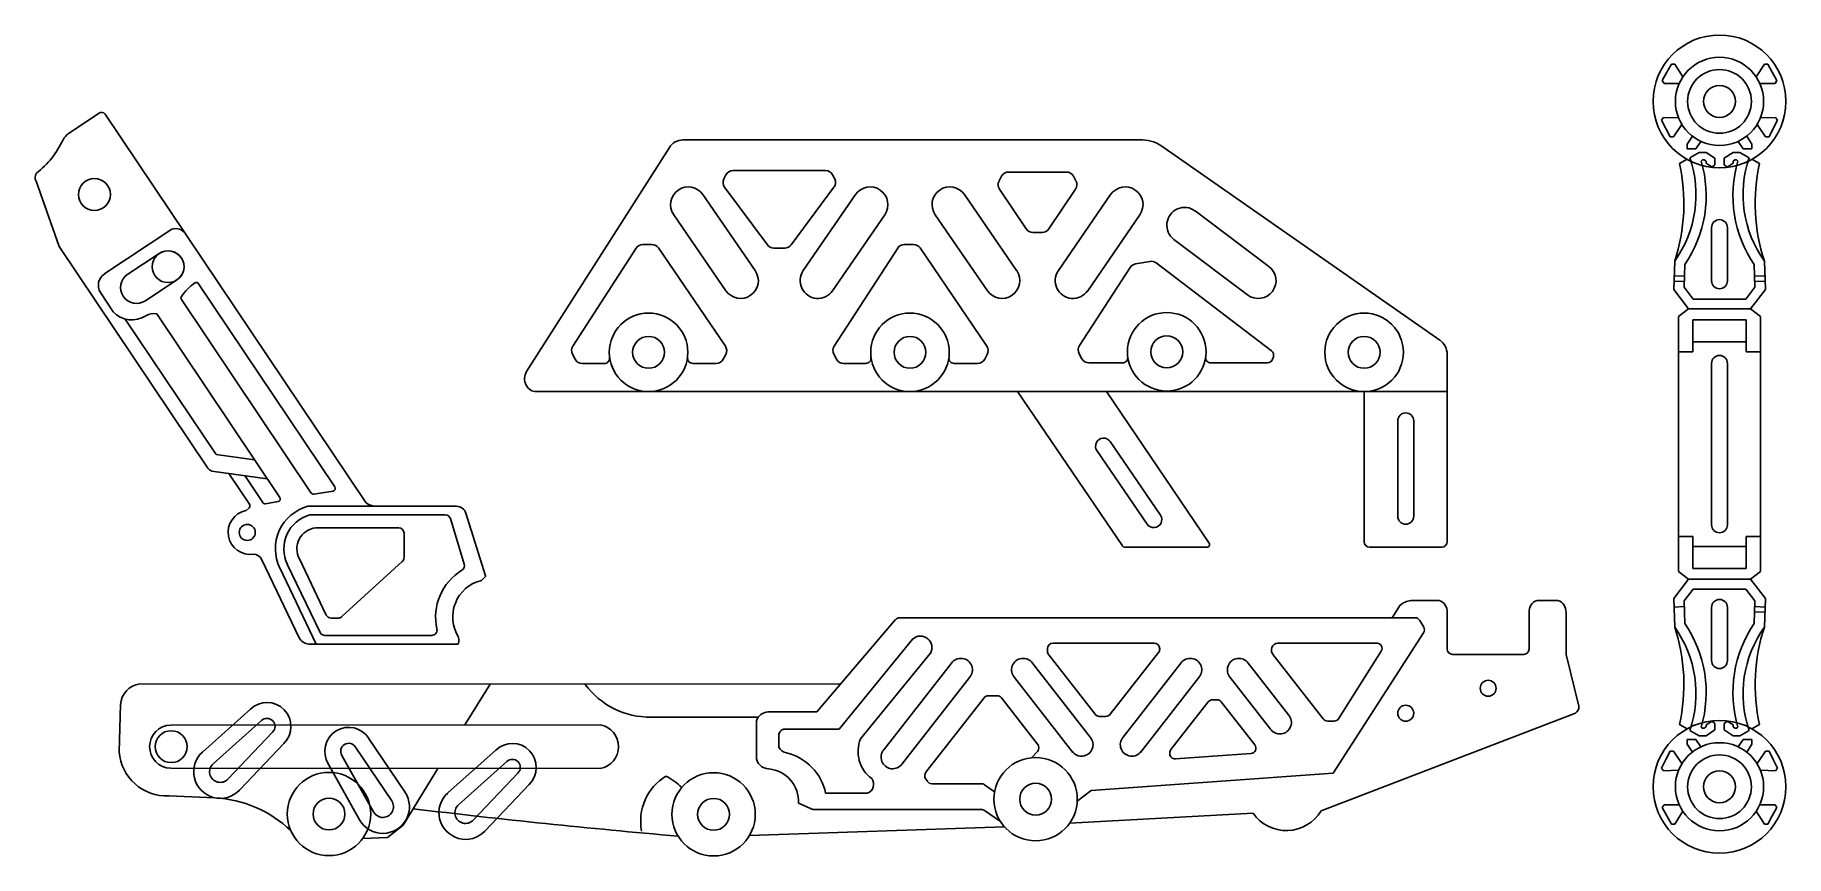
# Model space of a CAD drawing. Header units: inches. Extents: x -44 to 286, y -23 to 132.
import ezdxf

# ---------------------------------------------------------------- set-up
doc = ezdxf.new("R2010")
doc.units = ezdxf.units.IN
doc.header["$MEASUREMENT"] = 0
doc.layers.add('Secondary', color=40, linetype='Continuous')

msp = doc.modelspace()

# ---------------------------------------------------------------- linework, layer by layer
for p, q in [((211.6, 22.06), (213.06, 24.39)), ((215.12, 25.31), (220.43, 25.31)), ((221.95, 23.08), (221.95, 16.17)), ((237.34, 16.17), (237.34, 23.23)), ((238.87, 25.31), (242.77, 25.31)), ((244.3, 15.17), (244.3, 23.08)), ((118.18, 21.71), (103.35, 4.36)), ((118.94, 22.06), (215.92, 22.06)), ((217.54, 20.28), (216.78, 21.57)), ((107.55, 1.12), (121.4, 18.07)), ((166.81, 17.29), (147.82, 17.29)), ((208.84, 17.29), (190.05, 17.29)), ((200.52, -7.22), (217.51, 19.23)), ((111.59, -0.72), (124.72, 15.36)), ((115.99, -2.78), (128.7, 13.51)), ((154.8, -0.41), (143.95, 13.51)), ((146.76, 16.23), (146.76, 15.74)), ((146.99, 15.09), (155.72, 3.9)), ((158.57, 3.9), (167.65, 15.52)), ((160.99, -0.41), (171.84, 13.51)), ((167.87, 16.18), (167.87, 16.23)), ((192.11, 3.77), (184.53, 13.51)), ((189.22, 15.09), (198.63, 3.02)), ((201.52, 3.02), (209.53, 15.81)), ((236.34, 15.17), (222.95, 15.17)), ((244.3, 15.17), (246.69, 5.44)), ((119.4, -5.45), (132.08, 10.81)), ((151.55, -3.28), (140.56, 10.81)), ((164.24, -3.28), (175.23, 10.81)), ((188.7, 1.11), (181.15, 10.81)), ((107.8, 9.56), (-23.97, 9.62)), ((37.15, 1.88), (41.91, 9.59)), ((123.88, -7.03), (134.82, 6.99)), ((135.66, 7.4), (137.27, 7.4)), ((144.91, -1.73), (138.11, 6.99)), ((177.8, 6.62), (178.62, 6.62)), ((-27.85, -3.16), (-27.59, 5.71)), ((-3.09, 4.93), (-12.19, -3.21)), ((72.17, 3.38), (92.37, 3.38)), ((103.35, 4.36), (94.2, 4.36)), ((156.55, 3.49), (157.74, 3.49)), ((169.98, -2.74), (176.97, 6.21)), ((185.76, -1.88), (179.4, 6.27)), ((246.06, 4.11), (198.26, -14.29)), ((62.64, 1.89), (-18.15, 1.85)), ((-1.09, 2.7), (-10.18, -5.44)), ((1, 0.55), (-7.4, -8.31)), ((92, 2.68), (92, -4.04)), ((97.6, 1.12), (107.55, 1.12)), ((199.47, 2.61), (200.68, 2.61)), ((3.18, -1.52), (-5.22, -10.38)), ((16.58, -2.27), (23.4, -12.41)), ((19.07, -0.6), (25.89, -10.73)), ((43.05, -2.78), (33.95, -10.92)), ((96.21, -2.28), (96.21, -0.06)), ((144.86, -3.1), (143.78, -4.28)), ((62.64, -6.31), (-18.15, -6.25)), ((11.41, -5.31), (17.37, -15.96)), ((14.03, -3.85), (19.99, -14.5)), ((25.53, -16.95), (32.11, -6.29)), ((45.05, -5.01), (35.95, -13.16)), ((169.76, -3.51), (169.76, -3.39)), ((185.04, -3.5), (170.83, -4.51)), ((47.14, -7.17), (38.74, -16.02)), ((49.32, -9.23), (40.91, -18.09)), ((123.85, -8.3), (124.16, -8.72)), ((125.02, -9.17), (134.29, -9.17)), ((136.81, -10.69), (134.9, -9.36)), ((200.52, -7.22), (154.98, -10.46)), ((-9.87, -11.85), (-18.53, -11.46)), ((99.94, -12.86), (102.63, -14.02)), ((105.03, -10.96), (112.87, -10.96)), ((154.98, -10.46), (152.36, -12.48)), ((102.63, -14.02), (134.31, -14.02)), ((137.89, -16.27), (134.92, -14.21)), ((150.95, -16.59), (185.42, -14.72)), ((22.6, -19.28), (17.97, -19.46)), ((25.53, -16.95), (22.6, -19.28)), ((138.65, -17.29), (90.72, -18.9))]:
    msp.add_line(p, q)
for centre, radius in [((-18.66, 88.16), 3), ((229.65, 8.79), 1.5), ((214.14, 4.09), 1.5), ((-18.08, -2.2), 3), ((144.53, -12.09), 7.84), ((11.61, -14.88), 7.84), ((83.95, -14.94), 7.84), ((144.53, -12.09), 3), ((11.61, -14.88), 3), ((83.95, -14.94), 3)]:
    msp.add_circle(centre, radius)
for centre, radius, start, end in [((215.44, 21.82), 3.5, 95.1721, 132.8892), ((219.78, 23.23), 2.18, 355.9579, 72.7323), ((239.51, 23.23), 2.18, 107.2677, 184.0421), ((242.12, 23.23), 2.18, 355.9579, 72.7323), ((118.94, 21.06), 1, 90, 139.4929), ((215.92, 21.06), 1, 30.3163, 90), ((216.67, 19.77), 1, 327.2794, 30.3163), ((122.85, 16.45), 2.17, 329.7443, 131.7583), ((147.82, 16.23), 1.06, 90, 180), ((166.81, 16.23), 1.06, 0, 90), ((190.18, 15.98), 1.31, 95.3831, 223.0372), ((208.74, 16.34), 0.954, 326.3255, 83.7911), ((130.47, 12.26), 2.17, 317.9586, 144.8927), ((142.17, 12.26), 2.17, 35.1073, 222.0414), ((147.82, 15.74), 1.06, 180, 217.9533), ((166.81, 16.18), 1.06, 322.0467, 0), ((173.62, 12.26), 2.17, 317.9586, 144.8927), ((182.76, 12.26), 2.17, 35.1073, 222.0414), ((222.95, 16.17), 1, 180, 270), ((236.34, 16.17), 1, 270, 0.0385), ((-23.37, 5.41), 4.26, 98.1514, 175.9431), ((71.91, 18.33), 14.96, 216.0139, 270.995), ((135.66, 6.34), 1.06, 90, 142.0363), ((137.27, 6.34), 1.06, 37.9637, 90), ((177.8, 5.56), 1.06, 90, 142.0467), ((178.62, 5.56), 1.06, 42.0129, 90), ((-0.04, 1.62), 4.5, 314.1722, 134.1722), ((94.36, 1.86), 2.5, 93.7629, 160.9289), ((156.55, 4.55), 1.06, 217.9533, 270), ((157.74, 4.55), 1.06, 270, 322.0467), ((190.47, 2.36), 2.17, 215.2518, 40.7982), ((245.27, 5.3), 1.43, 303.5632, 5.8518), ((-18.08, -2.2), 4.05, 91.0385, 268.9615), ((-0.04, 1.62), 1.5, 314.1722, 134.1722), ((15.31, -3.06), 4.5, 31.569, 211.569), ((61.91, -2.21), 4.16, 280.0959, 79.9041), ((97.45, -0.1), 1.23, 82.8036, 178.1913), ((199.47, 3.67), 1.06, 217.9533, 270), ((200.68, 3.67), 1.06, 270, 322.0467), ((-18.93, -2.52), 8.95, 184.0935, 272.5795), ((-8.85, -6.93), 5, 131.833, 316.5114), ((15.31, -3.06), 1.5, 31.569, 211.569), ((46.1, -6.09), 4.5, 314.1722, 134.1722), ((97.95, -1.48), 1.91, 204.7458, 261.7631), ((117.49, -3.1), 6.36, 158.0117, 233.3653), ((117.63, -4.19), 2.17, 139.2018, 324.7482), ((144.08, -2.38), 1.06, 317.7464, 37.9637), ((153.16, -1.82), 2.17, 215.2518, 40.7982), ((162.63, -1.82), 2.17, 139.2018, 324.7482), ((170.82, -3.39), 1.06, 142.0467, 180), ((184.97, -2.5), 1, 274.0652, 37.9222), ((-8.85, -6.93), 2, 131.833, 316.5114), ((46.1, -6.09), 1.5, 314.1722, 134.1722), ((94.34, -4.04), 2.34, 179.9234, 270.7587), ((93.73, -12.57), 6.22, 357.3256, 84.0812), ((95.34, -12.99), 9.9, 11.8532, 76.391), ((170.76, -3.51), 1, 180, 274.0652), ((80.19, -16.24), 9.96, 121.411, 190.9038), ((69.84, -18.03), 11.51, 45.1461, 63.3839), ((112.28, -9.29), 1.78, 289.406, 37.5553), ((124.72, -7.68), 1.06, 142.0363, 215.4855), ((125.02, -8.11), 1.06, 215.4855, 270), ((134.29, -10.23), 1.06, 55.1907, 90), ((-10.85, -33.76), 21.93, 45.8993, 87.4448), ((21.74, -13.52), 5, 209.2298, 33.9082), ((21.74, -13.52), 2, 209.2298, 33.9082), ((37.29, -14.65), 5, 131.833, 316.5114), ((37.29, -14.65), 2, 131.833, 316.5114), ((204.53, 1453.9), 1478.43, 263.11975, 265.06195), ((134.31, -15.08), 1.06, 55.1907, 90), ((191.7, -10.34), 7.65, 214.8723, 328.9493)]:
    msp.add_arc(centre, radius, start, end)
at = {"layer": 'Secondary'}
for p, q in [((263.24, 124.76), (264.11, 126.32)), ((264.11, 126.32), (264.74, 126.3)), ((264.74, 126.3), (266.26, 123.88)), ((281.61, 126.3), (280.08, 123.88)), ((282.24, 126.32), (281.61, 126.3)), ((283.1, 124.76), (282.24, 126.32)), ((263.24, 124.76), (262.38, 123.2)), ((262.38, 123.2), (262.74, 122.67)), ((262.74, 122.67), (265.6, 122.68)), ((283.61, 122.67), (280.75, 122.68)), ((283.1, 124.76), (283.96, 123.2)), ((283.96, 123.2), (283.61, 122.67)), ((-37.39, 113.22), (-31.62, 117.09)), ((18.41, 43.93), (-30.51, 116.9)), ((262.25, 115.76), (262.63, 116.27)), ((263.06, 114.17), (262.25, 115.76)), ((262.29, 115.68), (262.29, 115.68)), ((262.63, 116.27), (265.48, 116.17)), ((283.72, 116.27), (280.86, 116.17)), ((283.29, 114.17), (284.09, 115.76)), ((284.09, 115.76), (283.72, 116.27)), ((284.06, 115.68), (284.06, 115.68)), ((78.18, 112.02), (164.2, 112.02)), ((263.06, 114.17), (263.86, 112.58)), ((263.82, 112.65), (263.82, 112.65)), ((263.86, 112.58), (264.49, 112.58)), ((264.49, 112.58), (266.1, 114.94)), ((267.08, 111.26), (268.06, 112.75)), ((267.08, 111.26), (268.06, 112.75)), ((279.27, 111.26), (278.29, 112.75)), ((279.27, 111.26), (278.29, 112.75)), ((281.85, 112.58), (280.24, 114.94)), ((282.49, 112.58), (281.85, 112.58)), ((283.29, 114.17), (282.49, 112.58)), ((282.52, 112.65), (282.52, 112.65)), ((48.79, 68.43), (75.65, 110.63)), ((168.08, 110.98), (220.59, 74.36)), ((267.08, 111.26), (267.08, 110.38)), ((267.08, 110.38), (267.08, 110.38)), ((267.08, 110.38), (268.74, 110.38)), ((269.35, 109.67), (267.61, 108.68)), ((268.74, 110.38), (269.66, 111.76)), ((269.35, 109.67), (270.63, 109.67)), ((272.32, 108.58), (270.63, 109.67)), ((274.03, 108.58), (275.71, 109.67)), ((276.99, 109.67), (275.71, 109.67)), ((277.61, 110.38), (276.69, 111.76)), ((276.99, 109.67), (278.74, 108.68)), ((279.27, 110.38), (277.61, 110.38)), ((279.27, 111.26), (279.27, 110.38)), ((279.27, 110.38), (279.27, 110.38)), ((85.88, 104.68), (86.26, 105.43)), ((87.6, 106.26), (96.96, 106.26)), ((105.01, 106.26), (95.64, 106.26)), ((106.73, 104.68), (106.35, 105.43)), ((139.45, 105.99), (150.32, 105.99)), ((267.07, 108.38), (265.64, 107.56)), ((269.73, 108.04), (269.96, 108.26)), ((269.96, 108.26), (270.26, 108.26)), ((270.63, 108.02), (270.26, 108.26)), ((270.63, 108.02), (270.63, 107.66)), ((271.76, 106.92), (270.63, 107.66)), ((272.32, 107.35), (271.76, 106.92)), ((272.32, 108.58), (272.32, 107.35)), ((274.03, 108.58), (274.03, 107.35)), ((274.03, 107.35), (274.58, 106.92)), ((274.58, 106.92), (275.72, 107.66)), ((275.72, 108.02), (276.08, 108.26)), ((275.72, 108.02), (275.72, 107.66)), ((276.38, 108.26), (276.08, 108.26)), ((276.61, 108.04), (276.38, 108.26)), ((279.28, 108.38), (280.7, 107.56)), ((-39.15, 91.95), (-43.48, 104.24)), ((86.01, 103.11), (94.07, 92.25)), ((106.6, 103.11), (98.54, 92.25)), ((137.65, 104.3), (138.12, 105.2)), ((142.76, 95.28), (137.73, 102.76)), ((147.01, 95.28), (152.04, 102.76)), ((151.64, 105.2), (152.12, 104.3)), ((81.96, 101.73), (91.78, 87.42)), ((110.65, 101.73), (100.83, 87.42)), ((131.13, 101.73), (140.96, 87.42)), ((158.64, 101.73), (148.81, 87.42)), ((86.28, 83.64), (76.45, 97.95)), ((106.33, 83.64), (116.16, 97.95)), ((135.45, 83.64), (125.62, 97.95)), ((154.32, 83.64), (164.15, 97.95)), ((174.56, 98.65), (188.42, 88.2)), ((271.67, 85.51), (271.67, 95.52)), ((274.67, 85.51), (274.67, 95.52)), ((-17.94, 95.22), (-30.58, 86.85)), ((72.36, 92.35), (70.65, 92.34)), ((119.83, 92.34), (121.53, 92.35)), ((144.01, 94.61), (145.76, 94.61)), ((184.4, 82.87), (170.54, 93.31)), ((-11.19, 50.23), (-39.15, 91.95)), ((-20.32, 90.67), (-26.25, 86.74)), ((57.46, 73.21), (69.41, 91.65)), ((86.17, 73.18), (73.61, 91.7)), ((95.27, 91.65), (97.34, 91.65)), ((106.64, 73.21), (118.58, 91.65)), ((135.34, 73.19), (122.79, 91.7)), ((163.33, 88.69), (166.05, 89.16)), ((264.74, 89.23), (264.55, 83.86)), ((281.61, 89.23), (281.8, 83.86)), ((-17.01, 85.66), (-22.93, 81.74)), ((152.79, 73.3), (162.33, 88.03)), ((167.22, 88.88), (188.91, 72.3)), ((264.64, 86.44), (266.6, 86.37)), ((266.66, 88.56), (266.55, 84.3)), ((279.68, 88.56), (279.8, 84.3)), ((281.71, 86.44), (279.74, 86.37)), ((-31.37, 83.28), (-29, 79.69)), ((12.7, 46.7), (-12.95, 84.96)), ((264.55, 83.86), (267.33, 80.2)), ((264.6, 85.44), (266.58, 85.37)), ((266.55, 84.3), (268.24, 82.08)), ((279.8, 84.3), (278.11, 82.08)), ((281.8, 83.86), (279.01, 80.2)), ((281.74, 85.44), (279.77, 85.37)), ((2.37, 44.71), (-20.8, 79.26)), ((8.28, 45.54), (-16.15, 81.98)), ((267.33, 80.2), (265.48, 78.77)), ((267.33, 80.2), (273.17, 80.2)), ((268.24, 82.08), (273.17, 82.08)), ((278.11, 82.08), (273.17, 82.08)), ((279.02, 80.2), (273.17, 80.2)), ((279.02, 80.2), (280.87, 78.77)), ((-9.61, 52.8), (-26.71, 78.31)), ((265.48, 78.77), (265.48, 52.27)), ((268.18, 72.16), (268.18, 78.18)), ((273.17, 78.18), (268.18, 78.18)), ((273.17, 78.18), (278.16, 78.18)), ((278.16, 72.16), (278.16, 78.18)), ((280.87, 78.77), (280.87, 52.27)), ((268.18, 74.03), (273.17, 74.03)), ((278.16, 74.03), (273.17, 74.03)), ((57.92, 70.73), (57.4, 71.68)), ((59.24, 69.94), (63.4, 69.94)), ((84.45, 69.95), (80.04, 69.95)), ((85.78, 70.75), (86.25, 71.64)), ((107.09, 70.73), (106.58, 71.68)), ((108.41, 69.94), (112.57, 69.95)), ((129.21, 69.95), (133.62, 69.96)), ((134.95, 70.75), (135.42, 71.64)), ((153.24, 70.82), (152.73, 71.77)), ((154.56, 70.04), (160.86, 70.04)), ((177.51, 70.05), (188.15, 70.05)), ((189.09, 70.73), (189.25, 71.19)), ((221.95, 71.7), (221.95, 36.36)), ((265.48, 72.16), (265.48, 72.16)), ((265.48, 72.16), (268.18, 72.16)), ((271.67, 69.95), (271.67, 39.58)), ((274.67, 69.95), (274.67, 39.58)), ((280.87, 72.16), (278.16, 72.16)), ((280.87, 72.16), (280.87, 72.16)), ((48.82, 65.69), (48.71, 65.88)), ((71.72, 64.65), (50.57, 64.65)), ((71.72, 64.65), (120.89, 64.65)), ((120.89, 64.65), (168.88, 64.65)), ((160.84, 35.58), (141.13, 64.65)), ((177.16, 36.14), (157.83, 64.65)), ((168.88, 64.65), (221.95, 64.65)), ((206.32, 64.65), (206.32, 36.36)), ((212.64, 59.14), (212.64, 41.17)), ((215.64, 59.14), (215.64, 41.17)), ((-2.39, 51.81), (-9.61, 52.8)), ((165.51, 39.7), (156.06, 53.55)), ((168, 41.38), (158.54, 55.24)), ((-0.01, 48.25), (-10.41, 49.68)), ((265.48, 30.77), (265.48, 52.27)), ((280.87, 30.77), (280.87, 52.27)), ((-3.33, 43.43), (-7.23, 49.24)), ((-0.85, 43.76), (-4.25, 48.83)), ((2.03, 43.94), (-0.35, 43.54)), ((20.56, 43.05), (7.65, 43.05)), ((8.77, 45.33), (12.37, 45.93)), ((35.62, 43.05), (20.56, 43.05)), ((-4.01, 42.23), (-3.41, 42.79)), ((29.72, 41.45), (8.01, 41.45)), ((29.72, 41.45), (33.49, 41.45)), ((34.45, 40.74), (37.05, 32.15)), ((37.32, 41.77), (41.06, 29.97)), ((24.72, 38.99), (9.11, 38.99)), ((25.72, 33.39), (25.72, 37.99)), ((265.48, 37.38), (265.48, 37.38)), ((265.48, 37.38), (268.18, 37.38)), ((268.18, 37.38), (268.18, 31.35)), ((280.87, 37.38), (278.16, 37.38)), ((278.16, 37.38), (278.16, 31.35)), ((280.87, 37.38), (280.87, 37.38)), ((6.02, 18.32), (-1.02, 33)), ((11.1, 22.58), (6.04, 33.15)), ((176.74, 35.36), (161.25, 35.36)), ((207.32, 35.36), (220.95, 35.36)), ((268.18, 35.51), (273.17, 35.51)), ((278.16, 35.51), (273.17, 35.51)), ((9.21, 17.12), (2.33, 31.47)), ((9.93, 19.31), (3.77, 32.16)), ((14.04, 22.28), (25.39, 32.65)), ((40.27, 29.1), (41, 29.76)), ((267.33, 29.33), (265.48, 30.77)), ((273.17, 31.35), (268.18, 31.35)), ((273.17, 31.35), (278.16, 31.35)), ((279.02, 29.33), (280.87, 30.77)), ((264.55, 25.67), (267.33, 29.33)), ((266.55, 25.23), (268.24, 27.45)), ((267.33, 29.33), (273.17, 29.33)), ((268.24, 27.45), (273.17, 27.45)), ((279.02, 29.33), (273.17, 29.33)), ((278.11, 27.45), (273.17, 27.45)), ((279.8, 25.23), (278.11, 27.45)), ((281.8, 25.67), (279.01, 29.33)), ((264.74, 20.31), (264.55, 25.67)), ((264.6, 24.09), (266.55, 24.16)), ((266.66, 20.98), (266.55, 25.23)), ((271.67, 14.01), (271.67, 24.02)), ((274.67, 14.01), (274.67, 24.02)), ((279.68, 20.98), (279.8, 25.23)), ((281.71, 23.1), (279.74, 23.16)), ((281.74, 24.09), (279.8, 24.16)), ((281.61, 20.31), (281.8, 25.67)), ((12, 22.01), (13.37, 22.01)), ((35.79, 17.12), (7.82, 17.12)), ((16.11, 18.74), (10.83, 18.74)), ((16.11, 18.74), (30.94, 18.74)), ((267.07, 1.16), (265.64, 1.97)), ((269.35, -0.14), (267.61, 0.85)), ((269.73, 1.5), (269.96, 1.28)), ((269.96, 1.28), (270.26, 1.28)), ((270.63, 1.51), (270.26, 1.28)), ((271.76, 2.61), (270.63, 1.88)), ((270.63, 1.51), (270.63, 1.88)), ((272.32, 0.95), (270.63, -0.14)), ((272.32, 2.18), (271.76, 2.61)), ((272.32, 0.95), (272.32, 2.18)), ((274.03, 2.18), (274.58, 2.61)), ((274.03, 0.95), (274.03, 2.18)), ((274.03, 0.95), (275.71, -0.14)), ((274.58, 2.61), (275.72, 1.88)), ((275.72, 1.51), (275.72, 1.88)), ((275.72, 1.51), (276.08, 1.28)), ((276.38, 1.28), (276.08, 1.28)), ((276.61, 1.5), (276.38, 1.28)), ((276.99, -0.14), (278.74, 0.85)), ((279.28, 1.16), (280.7, 1.97)), ((263.06, -4.63), (263.86, -3.04)), ((263.82, -3.12), (263.82, -3.12)), ((263.86, -3.04), (264.49, -3.04)), ((264.49, -3.04), (266.1, -5.4)), ((267.08, -1.73), (267.08, -0.84)), ((267.08, -0.84), (267.08, -0.84)), ((267.08, -0.84), (268.74, -0.84)), ((267.08, -1.73), (268.06, -3.21)), ((267.08, -1.73), (268.06, -3.21)), ((268.74, -0.84), (269.66, -2.23)), ((269.35, -0.14), (270.63, -0.14)), ((276.99, -0.14), (275.71, -0.14)), ((277.61, -0.84), (276.69, -2.23)), ((279.27, -0.84), (277.61, -0.84)), ((279.27, -1.73), (278.29, -3.21)), ((279.27, -1.73), (278.29, -3.21)), ((279.27, -1.73), (279.27, -0.84)), ((279.27, -0.84), (279.27, -0.84)), ((281.85, -3.04), (280.24, -5.4)), ((282.49, -3.04), (281.85, -3.04)), ((283.29, -4.63), (282.49, -3.04)), ((282.52, -3.12), (282.52, -3.12)), ((263.06, -4.63), (262.25, -6.23)), ((262.25, -6.23), (262.63, -6.74)), ((262.29, -6.15), (262.29, -6.15)), ((283.29, -4.63), (284.09, -6.23)), ((284.09, -6.23), (283.72, -6.74)), ((284.06, -6.15), (284.06, -6.15)), ((262.63, -6.74), (265.48, -6.63)), ((283.72, -6.74), (280.86, -6.63)), ((262.38, -13.66), (262.74, -13.14)), ((262.74, -13.14), (265.6, -13.14)), ((283.61, -13.14), (280.75, -13.14)), ((283.96, -13.66), (283.61, -13.14)), ((263.24, -15.22), (262.38, -13.66)), ((263.24, -15.22), (264.11, -16.79)), ((264.74, -16.76), (266.26, -14.35)), ((281.61, -16.76), (280.08, -14.35)), ((283.1, -15.22), (282.24, -16.79)), ((283.1, -15.22), (283.96, -13.66)), ((264.11, -16.79), (264.74, -16.76)), ((282.24, -16.79), (281.61, -16.76))]:
    msp.add_line(p, q, dxfattribs=at)
for centre, radius in [((273.17, 119.28), 12.5), ((273.17, 119.28), 8.3), ((273.17, 119.28), 6), ((273.17, 119.28), 3), ((-32.52, 101.75), 3), ((71.72, 72.04), 7.39), ((120.89, 72.04), 7.39), ((169.19, 72.14), 7.39), ((206.32, 72.04), 7.39), ((71.72, 72.04), 3), ((120.89, 72.04), 3), ((169.19, 72.14), 3), ((206.32, 72.04), 3), ((-3.76, 38.13), 1.51), ((273.17, -9.75), 12.5), ((273.17, -9.75), 8.3), ((273.17, -9.75), 6), ((273.17, -9.75), 3)]:
    msp.add_circle(centre, radius, dxfattribs=at)
for centre, radius, start, end in [((-31.17, 116.38), 0.842, 37.9849, 125.4236), ((-53.94, 119.32), 17.14, 307.798, 334.9781), ((-34.8, 109.92), 4.2, 128.1475, 149.2257), ((78.18, 109.02), 3, 90, 147.5247), ((164.44, 105.11), 6.91, 58.1685, 91.9844), ((-42.29, 104.97), 1.4, 144.8275, 211.4386), ((87.6, 104.76), 1.5, 90, 153.2888), ((105.01, 104.76), 1.5, 26.7112, 90), ((139.45, 104.49), 1.5, 90, 151.9772), ((150.32, 104.49), 1.5, 28.0228, 90), ((247.15, 101.76), 21.6, 324.5243, 18.6921), ((231.77, 100.05), 34.7, 341.8275, 12.514), ((247.51, 101.56), 23.15, 325.8377, 16.2507), ((298.84, 101.56), 23.15, 163.7493, 214.1623), ((299.2, 101.76), 21.6, 161.3079, 215.4757), ((314.58, 100.05), 34.7, 167.486, 198.1725), ((79.2, 99.84), 3.34, 34.4909, 214.4909), ((87.22, 104), 1.5, 153.2888, 216.5776), ((105.39, 104), 1.5, 323.4224, 26.7112), ((113.41, 99.84), 3.34, 325.5091, 145.5091), ((128.38, 99.84), 3.34, 34.4909, 214.4909), ((138.97, 103.59), 1.5, 151.9772, 213.9544), ((150.8, 103.59), 1.5, 326.0456, 28.0228), ((161.39, 99.84), 3.34, 325.5091, 145.5091), ((172.55, 95.98), 3.34, 52.9994, 232.9994), ((273.17, 95.52), 1.5, 0, 180), ((-17.23, 93.14), 2.2, 32.5349, 109.0059), ((70.67, 90.84), 1.5, 90.6003, 147.0622), ((72.37, 90.85), 1.5, 34.1384, 90.6003), ((95.27, 93.15), 1.5, 216.5776, 270), ((97.34, 93.15), 1.5, 270, 323.4224), ((119.84, 90.84), 1.5, 90.6003, 147.0622), ((121.55, 90.85), 1.5, 34.1384, 90.6003), ((144.01, 96.11), 1.5, 213.9544, 270), ((145.76, 96.11), 1.5, 270, 326.0456), ((-18.66, 88.16), 3, 303.5189, 123.5189), ((166.31, 87.69), 1.5, 52.6198, 99.841), ((-29.21, 84.67), 2.57, 122.2445, 212.7479), ((-24.59, 84.24), 3, 123.5189, 303.5189), ((89.03, 85.53), 3.34, 214.4909, 34.4909), ((103.58, 85.53), 3.34, 145.5091, 325.5091), ((138.21, 85.53), 3.34, 214.4909, 34.4909), ((151.56, 85.53), 3.34, 145.5091, 325.5091), ((163.58, 87.21), 1.5, 99.841, 147.0622), ((186.41, 85.53), 3.34, 232.9994, 52.9994), ((-15.74, 82.26), 0.5, 146.6351, 213.8371), ((-8.35, 77.4), 9.34, 124.526, 146.6351), ((-13.36, 84.68), 0.5, 33.8371, 124.526), ((273.17, 85.51), 1.5, 180, 0), ((-25.48, 82.94), 4.79, 222.7233, 303.3036), ((-21.45, 76.7), 2.64, 75.6622, 122.1622), ((58.72, 72.39), 1.5, 147.0622, 208.5311), ((84.92, 72.34), 1.5, 332.0692, 34.1384), ((107.9, 72.39), 1.5, 147.0622, 208.5368), ((134.1, 72.35), 1.5, 332.0846, 34.1384), ((154.04, 72.49), 1.5, 147.0622, 208.5311), ((218.4, 71.56), 3.56, 2.2562, 51.877), ((59.24, 71.44), 1.5, 208.5311, 270), ((63.4, 70.94), 1, 270, 7.5259), ((80.04, 70.95), 1, 172.5509, 270), ((84.45, 71.45), 1.5, 270, 332.0692), ((108.41, 71.44), 1.5, 208.5368, 270.0114), ((112.57, 70.95), 1, 270.0308, 7.5109), ((129.21, 70.95), 1, 172.5507, 270.0308), ((133.62, 71.46), 1.5, 270.0308, 332.0846), ((154.56, 71.54), 1.5, 208.5311, 270), ((160.86, 71.04), 1, 270, 7.5259), ((177.51, 71.05), 1, 172.5458, 270), ((188.15, 71.05), 1, 270, 341.3099), ((188.3, 71.51), 1, 341.3099, 52.6198), ((273.17, 69.95), 1.5, 0, 180), ((50.9, 67.09), 2.5, 147.5247, 208.7623), ((50.57, 66.65), 2, 208.7623, 270), ((214.14, 59.14), 1.5, 0, 180), ((157.3, 54.39), 1.5, 34.3121, 214.3122), ((-9.9, 51.22), 1.62, 217.4924, 251.7047), ((12.29, 46.42), 0.5, 279.4926, 33.8371), ((-3.75, 43.16), 0.5, 312.9987, 33.8371), ((-0.43, 44.03), 0.5, 213.8371, 279.4926), ((9.82, 35.04), 8.3, 105.1792, 205.9239), ((1.95, 44.43), 0.5, 279.4926, 33.8371), ((8.69, 45.82), 0.5, 213.8371, 279.4926), ((20.52, 46.03), 2.98, 224.8794, 270.7687), ((35.64, 41.31), 1.74, 15.3838, 90.6286), ((-3.21, 38.15), 4.16, 101.1818, 278.0957), ((9.77, 35.04), 6.65, 105.3805, 206.0911), ((33.49, 40.45), 1, 16.8822, 90), ((166.76, 40.54), 1.5, 214.1384, 34.4859), ((214.14, 41.17), 1.5, 180, 0), ((273.17, 39.58), 1.5, 180, 0), ((9.55, 35.03), 3.99, 96.3019, 208.1479), ((24.72, 37.99), 1, 360, 90), ((207.32, 36.36), 1, 180, 270), ((220.95, 36.36), 1, 270, 0), ((-2.66, 32.21), 1.82, 25.6416, 88.8604), ((24.72, 33.39), 1, 312.4318, 360), ((161.25, 35.86), 0.5, 214.1384, 270), ((176.74, 35.86), 0.5, 270, 34.1384), ((41.97, 22.21), 10.3, 121.3109, 192.5834), ((36.1, 31.86), 1, 301.3109, 16.8822), ((40.87, 29.91), 0.2, 311.8949, 17.573), ((41.97, 22.21), 7.1, 103.8643, 212.5828), ((273.17, 24.02), 1.5, 0, 180), ((12, 23.01), 1, 205.6156, 270), ((13.37, 23.01), 1, 270, 312.4318), ((30.94, 19.74), 1, 270, 12.5834), ((247.15, 7.77), 21.6, 341.3079, 35.4757), ((231.77, 9.49), 34.7, 347.486, 18.1725), ((247.51, 7.98), 23.15, 343.7493, 34.1623), ((298.84, 7.98), 23.15, 145.8377, 196.2507), ((299.2, 7.77), 21.6, 144.5243, 198.6921), ((314.58, 9.49), 34.7, 161.8275, 192.514), ((7.9, 19.18), 2.07, 204.66, 267.7768), ((10.83, 19.74), 1, 205.5882, 270), ((35.79, 17.32), 0.2, 270, 354.2708), ((30.75, 17.82), 5.26, 354.2708, 6.0522), ((273.17, 14.01), 1.5, 180, 0)]:
    msp.add_arc(centre, radius, start, end, dxfattribs=at)

doc.saveas('drawing.dxf')
